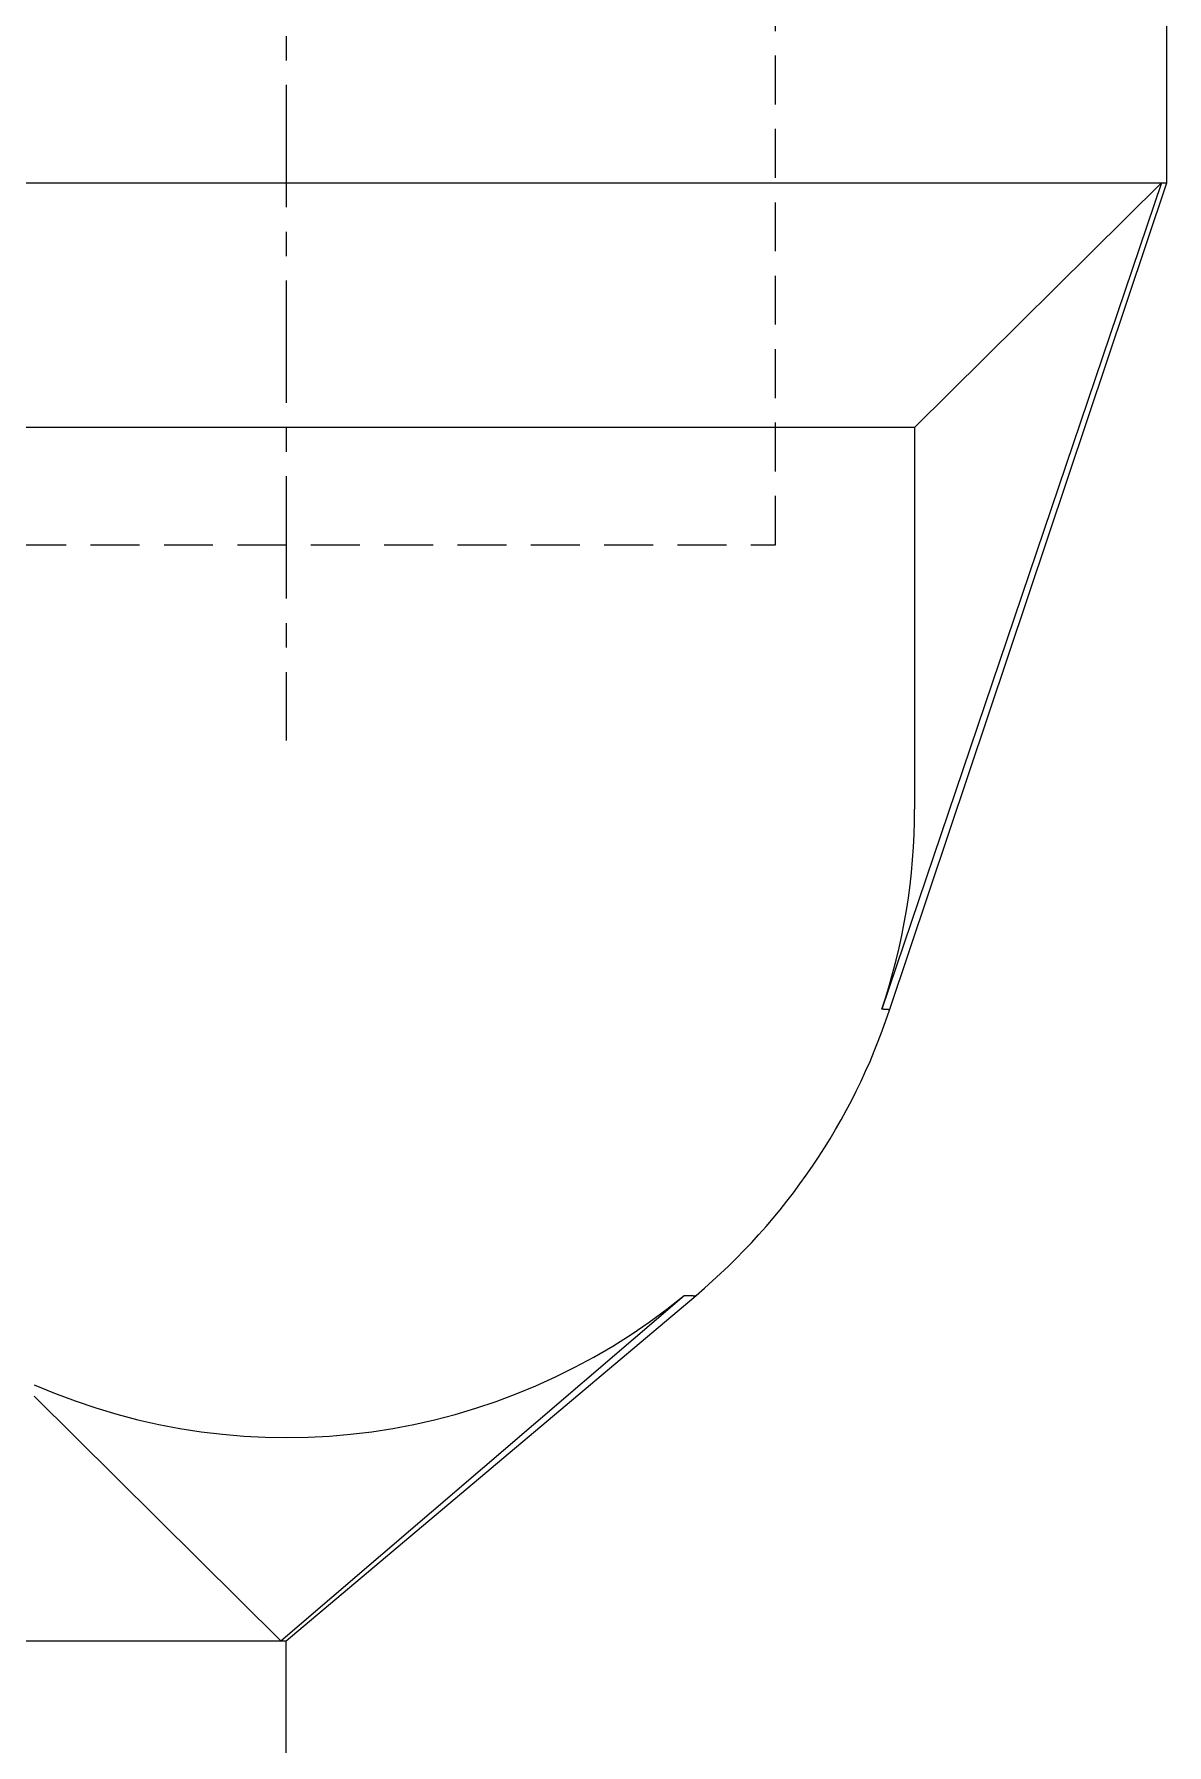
# Model space of a CAD drawing. Extents: x -5 to 111, y -21 to 86.
# Drawn here: x 49.25 to 60.82, y 24.9 to 42.38 of the extents above; entities that cross this region are included whole.
import ezdxf

# ---------------------------------------------------------------- set-up
doc = ezdxf.new("R2010")
doc.units = 0
doc.linetypes.add('CENTER', pattern=[2, 1.25, -0.25, 0.25, -0.25])
doc.linetypes.add('DASHED', pattern=[0.75, 0.5, -0.25])
doc.layers.get('0').update_dxf_attribs({"linetype": 'CONTINUOUS'})
doc.layers.add('CENTER', color=1, linetype='CENTER')

msp = doc.modelspace()

# ---------------------------------------------------------------- linework, layer by layer
at = {"color": 3, "linetype": 'DASHED'}
for p, q in [((56.822, 37.165), (56.822, 58.065)), ((46.822, 37.165), (56.822, 37.165))]:
    msp.add_line(p, q, dxfattribs=at)
at = {"color": 7, "linetype": 'CONTINUOUS'}
for p, q in [((60.822, 40.865), (60.822, 49.865)), ((45.272, 40.865), (60.767, 40.865)), ((60.767, 40.865), (57.91, 32.419)), ((57.989, 32.409), (60.822, 40.865)), ((58.245, 38.365), (60.767, 40.865)), ((60.767, 40.865), (60.822, 40.865)), ((58.245, 38.365), (47.669, 38.365)), ((58.245, 38.365), (58.245, 34.465)), ((51.767, 25.965), (55.89, 29.494)), ((51.822, 25.965), (56.011, 29.494)), ((49.245, 28.465), (51.767, 25.965)), ((33.822, 25.965), (51.822, 25.965)), ((51.822, 17.465), (51.822, 25.965))]:
    msp.add_line(p, q, dxfattribs=at)
at = {"color": 7}
for points in [[(57.988, 32.408, 0), (57.988, 32.408, 0), (57.988, 32.409, 0), (57.988, 32.409, 0), (57.988, 32.409, 0), (57.988, 32.409, 0), (57.988, 32.41, 0), (57.988, 32.41, 0), (57.987, 32.41, 0), (57.987, 32.41, 0), (57.987, 32.41, 0), (57.987, 32.411, 0), (57.987, 32.411, 0), (57.986, 32.411, 0), (57.986, 32.411, 0), (57.986, 32.411, 0), (57.986, 32.411, 0), (57.986, 32.411, 0), (57.986, 32.412, 0), (57.985, 32.412, 0), (57.985, 32.412, 0), (57.985, 32.412, 0), (57.985, 32.412, 0), (57.984, 32.412, 0), (57.984, 32.413, 0), (57.984, 32.413, 0), (57.984, 32.413, 0), (57.983, 32.413, 0), (57.983, 32.413, 0), (57.983, 32.413, 0), (57.983, 32.413, 0), (57.983, 32.413, 0), (57.982, 32.413, 0), (57.982, 32.413, 0), (57.982, 32.413, 0), (57.982, 32.414, 0), (57.981, 32.414, 0), (57.981, 32.414, 0), (57.981, 32.414, 0), (57.981, 32.414, 0), (57.98, 32.414, 0), (57.98, 32.414, 0), (57.98, 32.414, 0), (57.98, 32.414, 0), (57.98, 32.414, 0), (57.979, 32.414, 0), (57.979, 32.414, 0), (57.979, 32.414, 0), (57.978, 32.414, 0), (57.978, 32.415, 0), (57.978, 32.415, 0), (57.978, 32.415, 0), (57.977, 32.415, 0), (57.977, 32.415, 0), (57.977, 32.415, 0), (57.977, 32.415, 0), (57.977, 32.415, 0), (57.976, 32.415, 0), (57.976, 32.415, 0), (57.976, 32.415, 0), (57.975, 32.415, 0), (57.975, 32.415, 0), (57.975, 32.415, 0), (57.975, 32.415, 0), (57.974, 32.415, 0), (57.974, 32.415, 0), (57.974, 32.415, 0), (57.974, 32.416, 0), (57.974, 32.416, 0), (57.973, 32.416, 0), (57.973, 32.416, 0), (57.973, 32.416, 0), (57.972, 32.416, 0), (57.972, 32.416, 0), (57.972, 32.416, 0), (57.972, 32.416, 0), (57.971, 32.416, 0), (57.971, 32.416, 0), (57.971, 32.416, 0), (57.971, 32.416, 0), (57.971, 32.416, 0), (57.97, 32.416, 0), (57.97, 32.416, 0), (57.97, 32.416, 0), (57.969, 32.416, 0), (57.969, 32.416, 0), (57.969, 32.416, 0), (57.969, 32.416, 0), (57.968, 32.416, 0), (57.968, 32.416, 0), (57.968, 32.416, 0), (57.968, 32.416, 0), (57.968, 32.416, 0), (57.967, 32.416, 0), (57.967, 32.416, 0), (57.967, 32.416, 0), (57.967, 32.416, 0), (57.966, 32.416, 0), (57.966, 32.416, 0), (57.966, 32.416, 0), (57.965, 32.416, 0), (57.965, 32.416, 0), (57.965, 32.416, 0), (57.965, 32.416, 0), (57.965, 32.416, 0), (57.964, 32.416, 0), (57.964, 32.416, 0), (57.964, 32.416, 0), (57.964, 32.416, 0), (57.963, 32.416, 0), (57.963, 32.416, 0), (57.963, 32.416, 0), (57.962, 32.416, 0), (57.962, 32.416, 0), (57.962, 32.416, 0), (57.962, 32.417, 0), (57.962, 32.417, 0), (57.961, 32.417, 0), (57.961, 32.417, 0), (57.961, 32.417, 0), (57.961, 32.417, 0), (57.96, 32.417, 0), (57.96, 32.417, 0), (57.96, 32.417, 0), (57.959, 32.417, 0), (57.959, 32.417, 0), (57.959, 32.417, 0), (57.959, 32.417, 0), (57.959, 32.417, 0), (57.958, 32.417, 0), (57.958, 32.417, 0), (57.958, 32.417, 0), (57.958, 32.417, 0), (57.957, 32.417, 0), (57.957, 32.417, 0), (57.957, 32.417, 0), (57.956, 32.417, 0), (57.956, 32.417, 0), (57.956, 32.417, 0), (57.956, 32.417, 0), (57.956, 32.417, 0), (57.955, 32.417, 0), (57.955, 32.417, 0), (57.955, 32.417, 0), (57.954, 32.417, 0), (57.954, 32.417, 0), (57.954, 32.417, 0), (57.954, 32.417, 0), (57.953, 32.417, 0), (57.953, 32.417, 0), (57.953, 32.417, 0), (57.953, 32.417, 0), (57.952, 32.417, 0), (57.952, 32.417, 0), (57.952, 32.417, 0), (57.952, 32.417, 0), (57.951, 32.417, 0), (57.951, 32.417, 0), (57.951, 32.417, 0), (57.951, 32.417, 0), (57.95, 32.417, 0), (57.95, 32.417, 0), (57.95, 32.417, 0), (57.95, 32.417, 0), (57.949, 32.417, 0), (57.949, 32.417, 0), (57.949, 32.417, 0), (57.949, 32.417, 0), (57.948, 32.417, 0), (57.948, 32.417, 0), (57.948, 32.417, 0), (57.948, 32.417, 0), (57.947, 32.417, 0), (57.947, 32.417, 0), (57.947, 32.417, 0), (57.947, 32.417, 0), (57.946, 32.417, 0), (57.946, 32.417, 0), (57.946, 32.417, 0), (57.946, 32.417, 0), (57.945, 32.417, 0), (57.945, 32.417, 0), (57.945, 32.417, 0), (57.945, 32.417, 0), (57.944, 32.417, 0), (57.944, 32.417, 0), (57.944, 32.417, 0), (57.944, 32.417, 0), (57.943, 32.417, 0), (57.943, 32.417, 0), (57.943, 32.417, 0), (57.943, 32.417, 0), (57.942, 32.417, 0), (57.942, 32.417, 0), (57.942, 32.417, 0), (57.942, 32.417, 0), (57.941, 32.417, 0), (57.941, 32.417, 0), (57.941, 32.417, 0), (57.941, 32.417, 0), (57.94, 32.417, 0), (57.94, 32.417, 0), (57.94, 32.417, 0), (57.94, 32.417, 0), (57.939, 32.417, 0), (57.939, 32.417, 0), (57.939, 32.417, 0), (57.939, 32.417, 0), (57.938, 32.417, 0), (57.938, 32.417, 0), (57.938, 32.417, 0), (57.938, 32.417, 0), (57.937, 32.417, 0), (57.937, 32.417, 0), (57.937, 32.417, 0), (57.937, 32.417, 0), (57.936, 32.417, 0), (57.936, 32.417, 0), (57.936, 32.417, 0), (57.936, 32.417, 0), (57.935, 32.417, 0), (57.935, 32.417, 0), (57.935, 32.417, 0), (57.935, 32.417, 0), (57.934, 32.417, 0), (57.934, 32.417, 0), (57.934, 32.417, 0), (57.934, 32.417, 0), (57.933, 32.417, 0), (57.933, 32.417, 0), (57.933, 32.417, 0), (57.932, 32.417, 0), (57.932, 32.417, 0), (57.932, 32.417, 0), (57.932, 32.417, 0), (57.931, 32.417, 0), (57.931, 32.417, 0), (57.931, 32.417, 0), (57.931, 32.417, 0), (57.931, 32.417, 0), (57.93, 32.417, 0), (57.93, 32.417, 0), (57.93, 32.417, 0), (57.929, 32.417, 0), (57.929, 32.417, 0), (57.929, 32.417, 0), (57.929, 32.417, 0), (57.928, 32.417, 0), (57.928, 32.417, 0), (57.928, 32.417, 0), (57.928, 32.417, 0), (57.928, 32.417, 0), (57.927, 32.417, 0), (57.927, 32.417, 0), (57.927, 32.417, 0), (57.926, 32.417, 0), (57.926, 32.418, 0), (57.926, 32.418, 0), (57.926, 32.418, 0), (57.925, 32.418, 0), (57.925, 32.418, 0), (57.925, 32.418, 0), (57.925, 32.418, 0), (57.925, 32.418, 0), (57.924, 32.418, 0), (57.924, 32.418, 0), (57.924, 32.418, 0), (57.923, 32.418, 0), (57.923, 32.418, 0), (57.923, 32.418, 0), (57.923, 32.418, 0), (57.922, 32.418, 0), (57.922, 32.418, 0), (57.922, 32.418, 0), (57.922, 32.418, 0), (57.922, 32.418, 0), (57.921, 32.418, 0), (57.921, 32.418, 0), (57.921, 32.418, 0), (57.92, 32.418, 0), (57.92, 32.418, 0), (57.92, 32.418, 0), (57.92, 32.418, 0), (57.919, 32.418, 0), (57.919, 32.418, 0), (57.919, 32.418, 0), (57.919, 32.418, 0), (57.919, 32.418, 0), (57.918, 32.418, 0), (57.918, 32.418, 0), (57.918, 32.418, 0), (57.917, 32.418, 0), (57.917, 32.418, 0), (57.917, 32.418, 0), (57.917, 32.418, 0), (57.916, 32.419, 0), (57.916, 32.419, 0), (57.916, 32.419, 0), (57.916, 32.419, 0), (57.916, 32.419, 0), (57.915, 32.419, 0), (57.915, 32.419, 0), (57.915, 32.419, 0), (57.914, 32.419, 0), (57.914, 32.419, 0), (57.914, 32.419, 0), (57.914, 32.419, 0), (57.913, 32.419, 0), (57.913, 32.419, 0), (57.913, 32.419, 0), (57.913, 32.419, 0), (57.913, 32.419, 0), (57.912, 32.419, 0), (57.912, 32.419, 0), (57.912, 32.419, 0), (57.911, 32.419, 0), (57.911, 32.419, 0), (57.911, 32.419, 0), (57.911, 32.419, 0), (57.91, 32.419, 0)], [(55.89, 29.494, 0), (55.89, 29.494, 0), (55.89, 29.494, 0), (55.891, 29.494, 0), (55.891, 29.494, 0), (55.891, 29.494, 0), (55.892, 29.494, 0), (55.892, 29.494, 0), (55.892, 29.494, 0), (55.893, 29.494, 0), (55.893, 29.494, 0), (55.893, 29.494, 0), (55.894, 29.494, 0), (55.894, 29.494, 0), (55.894, 29.494, 0), (55.895, 29.494, 0), (55.895, 29.494, 0), (55.895, 29.494, 0), (55.895, 29.494, 0), (55.896, 29.494, 0), (55.896, 29.494, 0), (55.897, 29.494, 0), (55.897, 29.494, 0), (55.897, 29.494, 0), (55.897, 29.494, 0), (55.898, 29.494, 0), (55.898, 29.494, 0), (55.898, 29.494, 0), (55.899, 29.494, 0), (55.899, 29.494, 0), (55.899, 29.494, 0), (55.9, 29.494, 0), (55.9, 29.494, 0), (55.9, 29.494, 0), (55.901, 29.494, 0), (55.901, 29.494, 0), (55.901, 29.494, 0), (55.902, 29.494, 0), (55.902, 29.494, 0), (55.902, 29.494, 0), (55.903, 29.494, 0), (55.903, 29.494, 0), (55.903, 29.494, 0), (55.904, 29.494, 0), (55.904, 29.494, 0), (55.904, 29.494, 0), (55.904, 29.494, 0), (55.905, 29.494, 0), (55.905, 29.494, 0), (55.905, 29.494, 0), (55.906, 29.494, 0), (55.906, 29.494, 0), (55.906, 29.494, 0), (55.907, 29.494, 0), (55.907, 29.494, 0), (55.907, 29.494, 0), (55.908, 29.494, 0), (55.908, 29.494, 0), (55.908, 29.494, 0), (55.909, 29.494, 0), (55.909, 29.494, 0), (55.909, 29.494, 0), (55.91, 29.494, 0), (55.91, 29.494, 0), (55.91, 29.494, 0), (55.91, 29.494, 0), (55.911, 29.494, 0), (55.911, 29.494, 0), (55.911, 29.494, 0), (55.912, 29.494, 0), (55.912, 29.494, 0), (55.912, 29.494, 0), (55.913, 29.494, 0), (55.913, 29.494, 0), (55.913, 29.494, 0), (55.914, 29.494, 0), (55.914, 29.494, 0), (55.914, 29.494, 0), (55.915, 29.494, 0), (55.915, 29.494, 0), (55.915, 29.494, 0), (55.916, 29.494, 0), (55.916, 29.494, 0), (55.916, 29.494, 0), (55.917, 29.494, 0), (55.917, 29.494, 0), (55.917, 29.494, 0), (55.917, 29.494, 0), (55.918, 29.494, 0), (55.918, 29.494, 0), (55.919, 29.494, 0), (55.919, 29.494, 0), (55.919, 29.494, 0), (55.919, 29.494, 0), (55.92, 29.494, 0), (55.92, 29.494, 0), (55.92, 29.494, 0), (55.921, 29.494, 0), (55.921, 29.494, 0), (55.921, 29.494, 0), (55.922, 29.494, 0), (55.922, 29.494, 0), (55.922, 29.494, 0), (55.923, 29.494, 0), (55.923, 29.494, 0), (55.923, 29.494, 0), (55.924, 29.494, 0), (55.924, 29.494, 0), (55.924, 29.494, 0), (55.925, 29.494, 0), (55.925, 29.494, 0), (55.925, 29.494, 0), (55.925, 29.494, 0), (55.926, 29.494, 0), (55.926, 29.494, 0), (55.926, 29.494, 0), (55.927, 29.494, 0), (55.927, 29.494, 0), (55.927, 29.494, 0), (55.928, 29.494, 0), (55.928, 29.494, 0), (55.928, 29.494, 0), (55.929, 29.494, 0), (55.929, 29.494, 0), (55.929, 29.494, 0), (55.93, 29.494, 0), (55.93, 29.494, 0), (55.93, 29.494, 0), (55.931, 29.494, 0), (55.931, 29.494, 0), (55.931, 29.494, 0), (55.932, 29.494, 0), (55.932, 29.494, 0), (55.932, 29.494, 0), (55.932, 29.494, 0), (55.933, 29.494, 0), (55.933, 29.494, 0), (55.934, 29.494, 0), (55.934, 29.494, 0), (55.934, 29.494, 0), (55.934, 29.494, 0), (55.935, 29.494, 0), (55.935, 29.494, 0), (55.935, 29.494, 0), (55.936, 29.494, 0), (55.936, 29.494, 0), (55.936, 29.494, 0), (55.937, 29.494, 0), (55.937, 29.494, 0), (55.937, 29.494, 0), (55.938, 29.494, 0), (55.938, 29.494, 0), (55.938, 29.494, 0), (55.939, 29.494, 0), (55.939, 29.494, 0), (55.939, 29.494, 0), (55.94, 29.494, 0), (55.94, 29.494, 0), (55.94, 29.494, 0), (55.941, 29.494, 0), (55.941, 29.494, 0), (55.941, 29.494, 0), (55.941, 29.494, 0), (55.942, 29.494, 0), (55.942, 29.494, 0), (55.942, 29.494, 0), (55.943, 29.494, 0), (55.943, 29.494, 0), (55.943, 29.494, 0), (55.944, 29.494, 0), (55.944, 29.494, 0), (55.944, 29.494, 0), (55.945, 29.494, 0), (55.945, 29.494, 0), (55.945, 29.494, 0), (55.946, 29.494, 0), (55.946, 29.494, 0), (55.946, 29.494, 0), (55.947, 29.494, 0), (55.947, 29.494, 0), (55.947, 29.494, 0), (55.947, 29.494, 0), (55.948, 29.494, 0), (55.948, 29.494, 0), (55.949, 29.494, 0), (55.949, 29.494, 0), (55.949, 29.494, 0), (55.949, 29.494, 0), (55.95, 29.494, 0), (55.95, 29.494, 0), (55.95, 29.494, 0), (55.951, 29.493, 0), (55.951, 29.493, 0), (55.951, 29.493, 0), (55.952, 29.493, 0), (55.952, 29.493, 0), (55.952, 29.493, 0), (55.953, 29.493, 0), (55.953, 29.493, 0), (55.953, 29.493, 0), (55.954, 29.493, 0), (55.954, 29.493, 0), (55.954, 29.493, 0), (55.955, 29.493, 0), (55.955, 29.493, 0), (55.955, 29.493, 0), (55.956, 29.493, 0), (55.956, 29.493, 0), (55.956, 29.493, 0), (55.956, 29.493, 0), (55.957, 29.493, 0), (55.957, 29.493, 0), (55.957, 29.493, 0), (55.958, 29.493, 0), (55.958, 29.493, 0), (55.958, 29.493, 0), (55.959, 29.493, 0), (55.959, 29.493, 0), (55.959, 29.493, 0), (55.96, 29.493, 0), (55.96, 29.493, 0), (55.96, 29.493, 0), (55.961, 29.493, 0), (55.961, 29.493, 0), (55.961, 29.493, 0), (55.962, 29.493, 0), (55.962, 29.493, 0), (55.962, 29.493, 0), (55.962, 29.493, 0), (55.963, 29.493, 0), (55.963, 29.493, 0), (55.964, 29.493, 0), (55.964, 29.493, 0), (55.964, 29.493, 0), (55.964, 29.493, 0), (55.965, 29.493, 0), (55.965, 29.493, 0), (55.965, 29.493, 0), (55.966, 29.493, 0), (55.966, 29.493, 0), (55.966, 29.493, 0), (55.967, 29.493, 0), (55.967, 29.493, 0), (55.967, 29.493, 0), (55.968, 29.492, 0), (55.968, 29.492, 0), (55.968, 29.492, 0), (55.969, 29.492, 0), (55.969, 29.492, 0), (55.969, 29.492, 0), (55.969, 29.492, 0), (55.97, 29.492, 0), (55.97, 29.492, 0), (55.971, 29.492, 0), (55.971, 29.492, 0), (55.971, 29.492, 0), (55.971, 29.492, 0), (55.972, 29.492, 0), (55.972, 29.492, 0), (55.972, 29.492, 0), (55.973, 29.492, 0), (55.973, 29.492, 0), (55.973, 29.492, 0), (55.974, 29.492, 0), (55.974, 29.492, 0), (55.974, 29.492, 0), (55.975, 29.492, 0), (55.975, 29.492, 0), (55.975, 29.492, 0), (55.976, 29.492, 0), (55.976, 29.492, 0), (55.976, 29.492, 0), (55.977, 29.492, 0), (55.977, 29.492, 0), (55.977, 29.492, 0), (55.977, 29.492, 0), (55.978, 29.492, 0), (55.978, 29.492, 0), (55.978, 29.492, 0), (55.979, 29.492, 0), (55.979, 29.492, 0), (55.979, 29.492, 0), (55.98, 29.492, 0), (55.98, 29.492, 0), (55.98, 29.492, 0), (55.981, 29.492, 0), (55.981, 29.492, 0), (55.981, 29.491, 0), (55.982, 29.491, 0), (55.982, 29.491, 0), (55.982, 29.491, 0), (55.983, 29.491, 0), (55.983, 29.491, 0), (55.983, 29.491, 0), (55.983, 29.491, 0), (55.984, 29.491, 0), (55.984, 29.491, 0), (55.984, 29.491, 0), (55.985, 29.491, 0), (55.985, 29.491, 0), (55.985, 29.491, 0), (55.986, 29.491, 0), (55.986, 29.491, 0), (55.986, 29.491, 0), (55.987, 29.491, 0), (55.987, 29.491, 0), (55.987, 29.491, 0), (55.988, 29.491, 0), (55.988, 29.491, 0), (55.988, 29.491, 0), (55.989, 29.491, 0), (55.989, 29.491, 0), (55.989, 29.491, 0), (55.99, 29.491, 0), (55.99, 29.491, 0), (55.99, 29.491, 0), (55.99, 29.491, 0), (55.991, 29.49, 0), (55.991, 29.49, 0), (55.992, 29.49, 0), (55.992, 29.49, 0), (55.992, 29.49, 0), (55.992, 29.49, 0), (55.993, 29.49, 0), (55.993, 29.49, 0), (55.993, 29.49, 0), (55.994, 29.49, 0), (55.994, 29.49, 0), (55.994, 29.49, 0), (55.995, 29.49, 0), (55.995, 29.49, 0), (55.995, 29.49, 0), (55.996, 29.49, 0), (55.996, 29.49, 0), (55.996, 29.49, 0), (55.997, 29.49, 0), (55.997, 29.49, 0), (55.997, 29.49, 0), (55.998, 29.49, 0), (55.998, 29.49, 0), (55.998, 29.49, 0), (55.998, 29.49, 0), (55.999, 29.49, 0), (55.999, 29.49, 0), (55.999, 29.49, 0), (56, 29.49, 0), (56, 29.49, 0), (56, 29.49, 0), (56.001, 29.49, 0), (56.001, 29.49, 0), (56.001, 29.49, 0), (56.002, 29.49, 0), (56.002, 29.49, 0), (56.002, 29.49, 0), (56.003, 29.49, 0), (56.003, 29.491, 0), (56.003, 29.491, 0), (56.004, 29.491, 0), (56.004, 29.491, 0), (56.004, 29.491, 0), (56.005, 29.491, 0), (56.005, 29.491, 0), (56.005, 29.491, 0), (56.005, 29.491, 0), (56.006, 29.491, 0), (56.006, 29.491, 0), (56.006, 29.492, 0), (56.007, 29.492, 0), (56.007, 29.492, 0), (56.007, 29.492, 0), (56.007, 29.492, 0), (56.008, 29.492, 0), (56.008, 29.492, 0), (56.008, 29.493, 0), (56.008, 29.493, 0), (56.009, 29.493, 0), (56.009, 29.493, 0), (56.009, 29.493, 0), (56.01, 29.494, 0), (56.01, 29.494, 0), (56.01, 29.494, 0), (56.01, 29.494, 0), (56.011, 29.494, 0), (56.011, 29.494, 0)]]:
    msp.add_polyline3d(points, dxfattribs=at)
at = {"color": 7, "linetype": 'CONTINUOUS'}
for radius, start, end in [(6.423, 341.4251, 0), (6.5, 310.1192, 341.5563), (6.423, 246.3406, 309.2928)]:
    msp.add_arc((51.822, 34.465), radius, start, end, dxfattribs=at)
at = {"layer": 'CENTER', "color": 1, "linetype": 'CENTER'}
msp.add_line((51.822, 59.865), (51.822, 35.165), dxfattribs=at)

doc.saveas('drawing.dxf')
